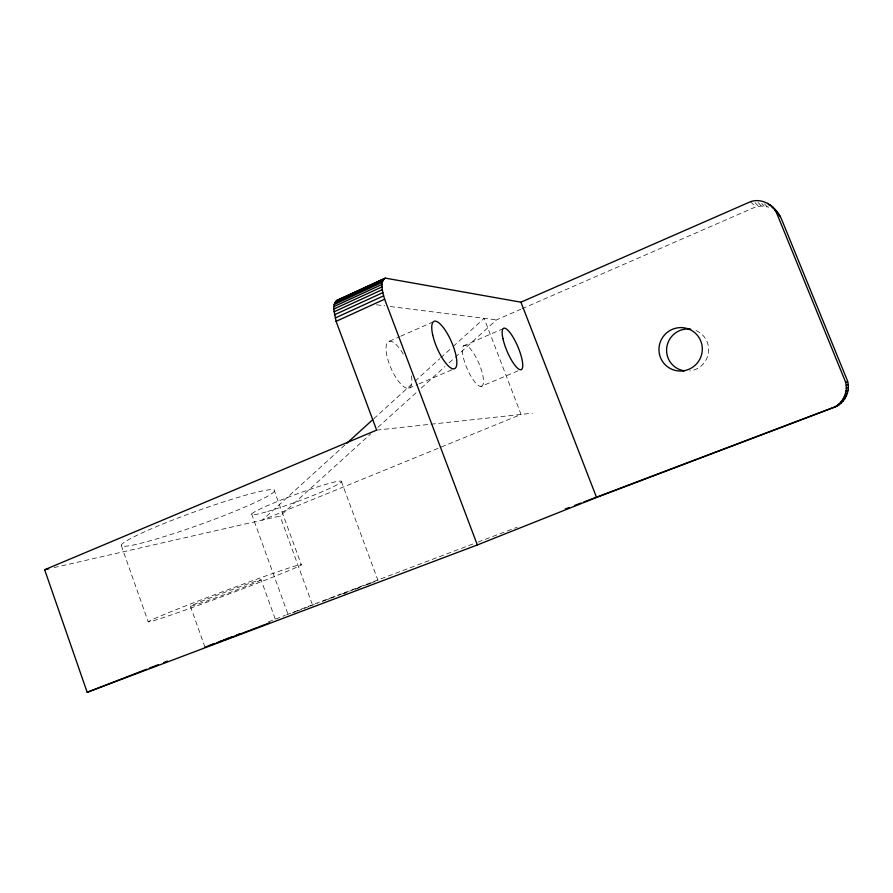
<?xml version="1.0" encoding="UTF-8"?>
<svg xmlns="http://www.w3.org/2000/svg" width="893" height="893" viewBox="0 0 893 893"><rect width="100%" height="100%" fill="white"/><g stroke="black" fill="none" stroke-linecap="round" stroke-linejoin="round"><path stroke-width="0.67" stroke-dasharray="4.46 3.35" d="M344.921 444.993L262.419 520.061L438.697 448.074M373.787 418.728L414.006 382.137M415.033 381.199L439.791 358.673M440.818 357.736L452.159 347.422M453.197 346.484L484.129 318.332L521.054 414.441L439.992 447.549M54.116 567.568L280.045 516.042L370.751 433.842M377.962 427.3L417.131 391.815M421.25 388.075L444.96 366.588M449.079 362.848L454.236 358.182M455.263 357.245L496.497 319.884L520.742 309.313M389.404 341.249L399.45 336.795M400.711 336.237L432.1 322.306M522.025 308.755L755.601 206.93L761.283 206.015L768.75 207.131M463.545 345.859L503.072 328.713M408.838 388.254L417.678 384.459M418.94 383.923L453.03 369.322M480.97 386.435A22.236 6.485 66.9 0 0 474.83 355.191A22.236 6.485 66.9 0 0 462.987 355.872A22.236 6.485 66.9 0 0 480.97 386.435L518.063 370.841M268.402 621.885L285.224 615.344M286.519 614.842L311.11 605.287M292.424 612.955L295.918 611.605M367.079 584.781L370.483 583.464M297.079 611.147L308.911 606.604M354.934 589.447L359.991 587.505M310.139 606.124L317.517 603.311M322.384 601.447L326.045 600.051M343.37 593.867L347.243 592.394M327.307 599.571L329.83 598.611M331.091 598.131L341.104 594.314M472.799 544.038L312.405 604.784L280.045 516.042M478.023 542.062L517.136 527.238M342.343 593.856L362.268 586.321M363.473 585.864L375.964 581.198M376.634 430.125L532.418 413.202M376.444 304.792L384.727 305.83M390.241 306.522L496.497 319.884M750.622 201.651L755.601 206.93M755.154 202.756L758.414 206.283M758.079 202.477L761.283 206.015M761.774 203.448L764.14 206.116M764.631 203.928L766.942 206.573M341.305 481.249L378.007 580.495M274.486 491.217A81.453 6.91 -19.8 0 1 155.494 539.249A81.453 6.91 -19.8 0 1 163.832 523.588A81.453 6.91 -19.8 0 1 274.486 491.217L301.376 564.912A81.888 2.199 -20.5 0 1 181.123 611.493A81.888 2.199 -20.5 0 1 192.263 603.288A81.888 2.199 -20.5 0 1 301.376 564.912M251.625 514L288.16 614.697M261.08 579.87A37.74 1.016 -20.5 0 1 207.522 600.755A37.74 1.016 -20.5 0 1 208.594 598.489A37.74 1.016 -20.5 0 1 261.08 579.87L275.703 620.289M190.399 606.258L204.999 647.235M121.348 545.701L148.249 621.908M696.004 330.577A21.186 20.93 -44.3 0 1 689.831 370.908M411.439 375.931A25.473 8.662 66.3 0 1 399.517 382.517A25.473 8.662 66.3 0 1 386.245 345.624A25.473 8.662 66.3 0 1 404.161 355.715M267.666 511.466A47.976 3.605 -20.2 0 0 340.847 482.41A47.976 3.605 -20.2 0 0 280.815 500.113A47.976 3.605 -20.2 0 0 267.666 511.466"/><path stroke-width="1.34" d="M333.759 309.101L334.127 304.569L336.516 300.606L385.385 278.136L520.943 302.18L750.622 201.651C763.727 197.253 776.196 207.366 781.375 218.785L846.798 379.145C851.487 389.973 845.158 403.402 834.196 407.342L596.557 497.457L477.342 544.953L87.179 692.298L44.65 569.734L376.634 430.125L336.092 321.335L333.759 309.101L382.014 286.91L382.193 282.4L384.258 278.549M834.196 407.342C843.104 402.776 848.25 391.938 845.626 382.182L775.917 211.273L774.309 208.884M346.975 443.118L372.761 419.665M336.516 300.606L385.385 278.136M335.489 301.51L383.343 279.409M334.685 302.839L382.651 280.692M334.127 304.569L382.193 282.4M333.815 306.667L381.981 284.476M333.96 311.847L382.304 289.645L382.014 286.91M334.417 314.827L382.84 292.647L382.304 289.645M335.132 318.02L383.622 295.851L382.84 292.647M336.092 321.335L384.626 299.2L383.622 295.851M836.763 405.757L839.119 404.696M839.107 403.859L841.385 402.855M841.173 401.671L843.383 400.745M842.925 399.249L845.079 398.401M206.439 646.632L210.179 645.17M87.179 692.298L146.731 669.17M149.321 668.154L158.374 664.638M163.553 662.628L167.438 661.121M211.317 644.724L214.755 643.395M265.991 624.129L269.284 622.856M258.669 626.953L264.774 624.598M218.327 642.011L221.977 640.605M223.194 640.136L231.577 636.932M250.007 630.268L257.43 627.422M236.678 634.979L240.507 633.528M248.834 630.715L223.708 640.281M565.392 508.965L569.299 507.481M574.512 505.505L581.03 503.038M583.642 502.056L836.618 406.237M216.24 643.094L222.457 640.75M209.386 645.661L215.001 643.563M844.331 396.637L846.441 395.856M204.999 647.235L205.982 646.912M845.381 393.858L847.457 393.166M846.039 390.967L848.093 390.375M846.296 388.031L848.35 387.529M44.65 569.734L48.713 568.808M846.162 385.084L848.216 384.671M845.626 382.182L847.691 381.869M337.755 300.137L339.161 300.104M774.577 210.078L778.573 213.963M767.746 203.336L769.532 205.435M770.19 204.877L772.825 208.002M772.389 206.741L776.709 211.887M775.917 211.273L780.136 216.285M520.943 302.18L596.557 497.457M384.626 299.2L477.342 544.953M684.339 370.829A21.186 20.93 -44.3 0 1 666.814 347.064A21.186 20.93 -44.3 0 1 690.713 329.137M683.067 370.852A21.823 21.566 -48.4 0 0 698.069 336.192A21.823 21.566 -48.4 0 0 660.753 340.869A21.823 21.566 -48.4 0 0 683.067 370.852M432.714 334.987A25.797 7.847 66.5 0 0 454.291 368.776A25.797 7.847 66.5 0 0 445.92 331.281A25.797 7.847 66.5 0 0 432.714 334.987M502.938 338.659A22.47 5.849 67 0 0 520.63 369.769A22.47 5.849 67 0 0 513.799 338.447A22.47 5.849 67 0 0 502.938 338.659"/></g></svg>
